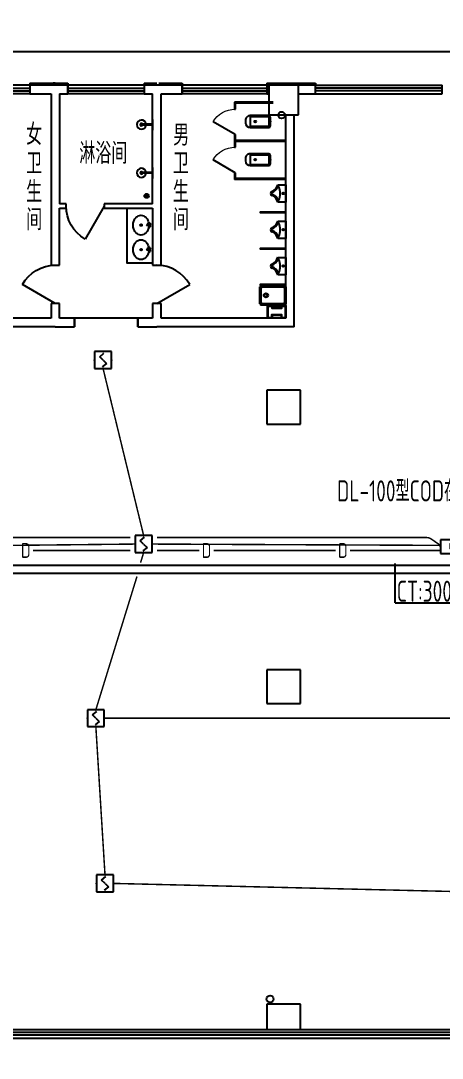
# Model space of a CAD drawing. Extents: x 2166032 to 5302137, y 581493 to 2416206.
# Drawn here: x 2596971 to 2606939, y 1123625 to 1148125 of the extents above; entities that cross this region are included whole.
import ezdxf
from ezdxf.enums import TextEntityAlignment as Align

# ---------------------------------------------------------------- set-up
doc = ezdxf.new("R2010")
doc.units = 0
doc.header["$LTSCALE"] = 1000
doc.header["$MEASUREMENT"] = 0
doc.linetypes.add('CENTER2', pattern=[1.14, 0.75, -0.13, 0.13, -0.13])
doc.linetypes.add('DASH', pattern=[0.35, 0.25, -0.1])
for name, color, linetype in [('CABLETRAY', 4, 'Continuous'), ('COLUMN', 2, 'Continuous'), ('EQUIP-消防', 3, 'Continuous'), ('LATRINE', 8, 'Continuous'), ('LVTRY', 8, 'Continuous'), ('PUB_TEXT', 7, 'Continuous'), ('SIG_TEXT', 7, 'Continuous'), ('STAIR', 8, 'Continuous'), ('SURFACE', 8, 'Continuous'), ('WALL', 8, 'Continuous'), ('WINDOW', 8, 'Continuous'), ('WIRE-消防', 4, 'Continuous'), ('WIRE-电源', 10, 'Continuous'), ('WIRE-电话', 4, 'CENTER2'), ('厨卫', 8, 'Continuous'), ('地漏', 5, 'Continuous'), ('屋面', 151, 'Continuous')]:
    doc.layers.add(name, color=color, linetype=linetype)
doc.styles.add('_HZTXT', font='！tssdeng.shx', dxfattribs={"width": 0.8, "bigfont": '！tssdchn.shx'})
doc.styles.add('_TEL_DIM', font='@tssdeng.shx', dxfattribs={"width": 0.8, "height": 3.5, "bigfont": '!tssdchn.shx'})
doc.styles.get("Standard").update_dxf_attribs({"font": 'tssdeng.shx', "bigfont": 'tssdchn.shx'})
doc.styles.add('TSSD_REIN', font='tssdeng.shx', dxfattribs={"width": 0.7, "bigfont": 'tssdchn.shx'})
doc.styles.add('zz-0', font='arial.ttf')

# ---------------------------------------------------------------- blocks, each defined once
blk = doc.blocks.new('_LV8')
for p, q in [((-205, 0), (205, 0)), ((-205, -191), (-205, 0)), ((205, 0), (205, -191))]:
    blk.add_line(p, q)
blk.add_circle((0, -60), 20)
for centre, radius, start, end in [((-243, -391), 203, 19.2639, 79.2894), ((-152, -175), 10, 114.1084, 248.1394), ((5, -526), 395, 66.6675, 114.1084), ((-243, -401), 233, 19.2639, 68.1394), ((243, -401), 233, 110.4941, 160.7361), ((243, -391), 203, 100.7106, 160.7361), ((158, -173), 10, 290.4941, 66.6675), ((0, -306), 54, 199.2639, 269.7777), ((0, -316), 24, 199.2639, 269.4998), ((0, -306), 54, 270.2223, 340.7361), ((0, -316), 24, 270.5002, 340.7361)]:
    blk.add_arc(centre, radius, start, end)
blk = doc.blocks.new('A$C339C1991')
at = {"layer": 'LVTRY'}
blk.add_line((114, 371), (134, 371), dxfattribs=at)
for points in [[(0, 371), (256, 371)], [(114, 371), (114, 107)], [(134, 371), (134, 107)]]:
    blk.add_lwpolyline(points, dxfattribs=at)
for centre, radius, start, end in [((124, 108), 108, 95.306, 84.694), ((124, 108), 28.3, 110.6725, 69.3275), ((124, 110), 10.5, 197.2381, 342.7619)]:
    blk.add_arc(centre, radius, start, end, dxfattribs=at)
blk = doc.blocks.new('$lvtry$00000200')
for p, q in [((-140, -40, 0), (-140, -480, 0)), ((-110, -40, 0), (-110, -470, 0)), ((100, 0, 0), (-100, 0, 0)), ((100, -30, 0), (-100, -30, 0)), ((110, -470, 0), (110, -40, 0)), ((140, -480, 0), (140, -40, 0)), ((140, -470, 0), (-140, -470, 0)), ((-30, -590, 0), (30, -590, 0))]:
    blk.add_line(p, q)
blk.add_circle((0, -359, 0), 20)
for centre, radius, start, end in [((-100, -40, 0), 40, 90, 180), ((-100, -40, 0), 10, 90, 180), ((100, -40, 0), 40, 0, 90), ((100, -40, 0), 10, 0, 90), ((-30, -480, 0), 110, 180, 270), ((30, -480, 0), 110, 270, 0)]:
    blk.add_arc(centre, radius, start, end)
blk.add_point((0, 0))
blk = doc.blocks.new('$lvtry$00000194')
for p, q in [((-17, -27, 0), (-17, -17, 0)), ((17, -27, 0), (17, -17, 0))]:
    blk.add_line(p, q)
at = {"elevation": 0}
blk.add_lwpolyline([(14, -39, -0.067374), (92, -53, -0.088152), (166, -93, -0.105269), (218, -155, -0.121685), (235, -224, -0.121685), (218, -292, -0.105269), (166, -355, -0.088152), (92, -394, -0.078966), (0, -409, -0.078966), (-92, -394, -0.088152), (-166, -355, -0.105269), (-218, -292, -0.121685), (-235, -224, -0.121685), (-218, -155, -0.105269), (-166, -93, -0.088152), (-92, -53, -0.059935), (-23, -40, -0.059935)], format="xyb", dxfattribs=at)
for centre, radius in [((0, -221, 0), 20), ((0, -27, 0), 16.7), ((0, -221, 0), 15)]:
    blk.add_circle(centre, radius)
for centre, radius, start, end in [((-40, -17, 0), 10.1, 106.6096, 258.1648), ((-64, 250, 0), 259, 274.7069, 282.3732), ((-75, -197, 0), 173, 71.36, 79.1873), ((-29, -63, 0), 6.77, 155.344, 308.3224), ((-171, 35, 0), 166, 324.8411, 338.1337), ((-171, 35, 0), 170, 324.8411, 331.3523), ((-29, -63, 0), 3.37, 155.344, 308.3224), ((100, -178, 0), 170, 132.3141, 138.8253), ((100, -178, 0), 166, 125.5327, 138.8253), ((-12, -42, 0), 10.6, 201.8924, 261.774), ((0, -17, 0), 16.7, 0, 180), ((-381, -99, 0), 372, 2.3982, 6.7627), ((0, -80, 0), 9.9, 201.7837, 338.2163), ((64, 250, 0), 259, 257.6268, 265.2931), ((381, -99, 0), 372, 170.1008, 177.6018), ((75, -197, 0), 173, 100.8127, 110.4191), ((40, -17, 0), 10.1, 281.8352, 73.3904)]:
    blk.add_arc(centre, radius, start, end)
blk.add_point((0, -17, 0))
blk = doc.blocks.new('$TCHSYS$APDOOR2D')
blk.add_line((0.5, 0), (0, 0.866))
at = {"lineweight": 13}
blk.add_arc((0.5, 0), 1, 120, 180, dxfattribs=at)
blk = doc.blocks.new('A$C6BB928D5')
at = {"layer": '地漏'}
h = blk.add_hatch(dxfattribs=at)
h.set_pattern_fill('ANSI31', color=5, scale=10, style=0)
h.set_pattern_definition([(45, (-2253094.437, -153718.293), (-11.22532015, 11.22532015), [])])
h.paths.add_polyline_path([(0, 50, 1), (100, 50, 1)])
at = {"layer": '地漏', "color": 5}
blk.add_circle((50, 50), 50, dxfattribs=at)
blk = doc.blocks.new('$plan$00001091')
for p, q in [((-275, -410), (-275, -50)), ((-255, -30), (255, -30)), ((275, -50), (275, -410)), ((255, -430), (-255, -430))]:
    blk.add_line(p, q)
for points in [[(-275, 0, 0.414214), (-305, -30, 0.414214)], [(305, -30, 0.414214), (275, 0, 0.414214)], [(-305, -430, 0.414214), (-275, -460, 0.414214)], [(275, -460, 0.414214), (305, -430, 0.414214)]]:
    blk.add_lwpolyline(points, format="xyb")
for points in [[(-275, 0), (275, 0)], [(-305, -430), (-305, -30)], [(305, -30), (305, -430)], [(275, -460), (-275, -460)]]:
    blk.add_lwpolyline(points)
for radius in [50, 32.5]:
    blk.add_circle((165, -230), radius)
for centre, start, end in [((-255, -50), 90, 180), ((255, -50), 0, 90), ((-255, -410), 180, 270), ((255, -410), 270, 360)]:
    blk.add_arc(centre, 20, start, end)
at = {"style": 'zz-0'}
for tag in ['YSIZE', 'XSIZE']:
    blk.add_attdef(tag, (0, 0), '', height=0.5, dxfattribs=at)
blk = doc.blocks.new('cffd')
at = {"layer": '厨卫'}
for p, q in [((288, -44), (300, -44)), ((288, -256), (300, -256))]:
    blk.add_line(p, q, dxfattribs=at)
for points in [[(0, -365), (0, 65), (300, 65), (300, -365)], [(12, -353), (12, 53), (288, 53), (288, -353)]]:
    blk.add_lwpolyline(points, close=True, dxfattribs=at)
for points in [[(12, -272), (82, -272), (82, -29), (12, -29)], [(12, -262), (72, -262), (72, -39), (12, -39)], [(288, -261), (228, -261), (228, -39), (288, -39)], [(288, -251), (238, -251), (238, -49), (288, -49)]]:
    blk.add_lwpolyline(points, dxfattribs=at)
blk.add_lwpolyline([(290, -150, 0, 50, 0), (323, -150, 100, 100, 0)], format="xyseb", dxfattribs=at)
blk = doc.blocks.new('$equip$00001700')
for p, q in [((-0.5, 0.5), (-0.5, -0.5)), ((0.5, 0.5), (-0.5, 0.5)), ((-0.2, 0.2), (0.05, 0.4)), ((0, 0), (-0.2, 0.2)), ((0, 0), (0.2, -0.2)), ((0.5, -0.5), (0.5, 0.5)), ((-0.5, -0.5), (0.5, -0.5)), ((0.2, -0.2), (-0.05, -0.4))]:
    blk.add_line(p, q)
for p in [(-0.5, 0), (0, 0.5), (0.5, 0), (0, -0.5)]:
    blk.add_point(p)
at = {"flags": 1}
for tag, height, p in [('A', 0.00002, (0, 0)), ('B', 0.4, (0.75, -0.204))]:
    blk.add_attdef(tag, text='', height=height, dxfattribs=at).set_placement(p, align=Align.MIDDLE_CENTER)
blk = doc.blocks.new('$equip$00001926')
for p, q in [((0.65, 0.65), (-0.65, 0.65)), ((-0.65, 0.65), (-0.65, 0)), ((0.65, 0), (0.65, 0.65)), ((-0.65, 0), (0.65, 0))]:
    blk.add_line(p, q)
for p in [(0, 0.65), (-0.65, 0.325), (0, 0), (0.65, 0.325)]:
    blk.add_point(p)
at = {"color": 7, "style": '_TEL_DIM'}
blk.add_attdef('$TEXT$', text='', height=0.3, dxfattribs=at).set_placement((0.006, 0.343), align=Align.MIDDLE_CENTER)
at = {"color": 7, "style": '_TEL_DIM', "flags": 1}
blk.add_attdef('A', text='', height=0.00002, dxfattribs=at).set_placement((0, 0), align=Align.MIDDLE_CENTER)
blk = doc.blocks.new('$TCHSYS$WIN2D')
for p, q in [((-0.5, 0.5), (0.5, 0.5)), ((-0.5, 0.5), (-0.5, -0.5)), ((0.5, 0.5), (0.5, -0.5)), ((0.5, 0.16667), (-0.5, 0.16667)), ((0.5, -0.16667), (-0.5, -0.16667)), ((-0.5, -0.5), (0.5, -0.5))]:
    blk.add_line(p, q)
blk = doc.blocks.new('$DorLib2D$00000214')
at = {"color": 0}
blk.add_line((0.5, 0), (0, 0.866), dxfattribs=at)
blk.add_arc((0.5, 0), 1, 120, 180, dxfattribs=at)

msp = doc.modelspace()

# ---------------------------------------------------------------- linework, layer by layer
for q in [(2605826.5, 1135310.3), (2608319.8, 1134379.6)]:
    msp.add_line((2605826.5, 1134379.6), q)
msp.add_circle((2604640.5, 1020101.3), 438608.5)
at = {"layer": 'CABLETRAY'}
for p, q in [((2580469.2, 1135272.5), (2617874.4, 1135272.5)), ((2617874.4, 1135072.5), (2580469.2, 1135072.5))]:
    msp.add_line(p, q, dxfattribs=at)
at = {"layer": 'COLUMN'}
for p, q in [((2602837.3, 1146600.3), (2602837.3, 1145900.3)), ((2603537.3, 1146600.3), (2602837.3, 1146600.3)), ((2603537.3, 1145900.3), (2603537.3, 1146600.3)), ((2602837.3, 1145900.3), (2603537.3, 1145900.3)), ((2603588.9, 1139400.3), (2602788.9, 1139400.3)), ((2602788.9, 1139400.3), (2602788.9, 1138600.3)), ((2603588.9, 1138600.3), (2603588.9, 1139400.3)), ((2602788.9, 1138600.3), (2603588.9, 1138600.3)), ((2603587.3, 1132800.3), (2602787.3, 1132800.3)), ((2602787.3, 1132800.3), (2602787.3, 1132000.3)), ((2603587.3, 1132000.3), (2603587.3, 1132800.3)), ((2602787.3, 1132000.3), (2603587.3, 1132000.3)), ((2603588.9, 1124900.3), (2602788.9, 1124900.3)), ((2602788.9, 1124900.3), (2602788.9, 1124300.3)), ((2603588.9, 1124300.3), (2603588.9, 1124900.3)), ((2602788.9, 1124300.3), (2603588.9, 1124300.3))]:
    msp.add_line(p, q, dxfattribs=at)
at = {"layer": 'LATRINE'}
for p, q in [((2602938.6, 1146200.3), (2602026.4, 1146200.3)), ((2602026.4, 1146200.3), (2602026.4, 1146037.8)), ((2602938.6, 1146175.3), (2602051.4, 1146175.3)), ((2602051.4, 1146037.8), (2602051.4, 1146175.3)), ((2602026.4, 1146037.8), (2602051.4, 1146037.8)), ((2602051.4, 1145437.8), (2602026.4, 1145437.8)), ((2602026.4, 1145437.8), (2602026.4, 1145287.8)), ((2602051.4, 1145300.3), (2602051.4, 1145437.8)), ((2602026.4, 1145287.8), (2602026.4, 1145137.8)), ((2603238.9, 1145300.3), (2602051.4, 1145300.3)), ((2603238.9, 1145275.3), (2602051.4, 1145275.3)), ((2602051.4, 1145137.8), (2602051.4, 1145275.3)), ((2603238.9, 1145275.3), (2603238.9, 1145300.3)), ((2602026.4, 1145137.8), (2602051.4, 1145137.8)), ((2602051.4, 1144537.8), (2602026.4, 1144537.8)), ((2602026.4, 1144537.8), (2602026.4, 1144375.3)), ((2602051.4, 1144400.3), (2602051.4, 1144537.8)), ((2603238.9, 1144375.3), (2602026.4, 1144375.3)), ((2603238.9, 1144400.3), (2602051.4, 1144400.3)), ((2603238.9, 1144375.3), (2603238.9, 1144400.3))]:
    msp.add_line(p, q, dxfattribs=at)
at = {"layer": 'LVTRY'}
msp.add_lwpolyline([(2600088.9, 1143700.3), (2600088.9, 1142400.3), (2599488.9, 1142400.3), (2599488.9, 1143700.3)], close=True, dxfattribs=at)
at = {"layer": 'LVTRY', "linetype": 'Continuous'}
for points in [[(2603238.9, 1143585.4), (2602638.9, 1143585.4), (2602638.9, 1143615.4), (2603238.9, 1143615.4)], [(2603238.9, 1142728.2), (2602638.9, 1142728.2), (2602638.9, 1142758.2), (2603238.9, 1142758.2)], [(2603238.9, 1141871), (2602638.9, 1141871), (2602638.9, 1141901), (2603238.9, 1141901)]]:
    msp.add_lwpolyline(points, dxfattribs=at)
at = {"layer": 'STAIR'}
msp.add_line((2575288.9, 1147400.3), (2619688.9, 1147400.3), dxfattribs=at)
at = {"layer": 'SURFACE'}
for p, q in [((2597188.9, 1146650.3), (2597188.9, 1146600.3)), ((2597188.9, 1146650.3), (2597788.9, 1146650.3)), ((2597788.9, 1146650.3), (2597738.9, 1146650.3)), ((2597738.9, 1146650.3), (2597738.9, 1146650.3)), ((2597788.9, 1146650.3), (2598088.5, 1146650.3)), ((2598088.5, 1146650.3), (2598088.5, 1146600.3)), ((2599888.5, 1146650.3), (2599888.5, 1146600.3)), ((2599888.5, 1146650.3), (2600188.9, 1146650.3)), ((2600238.9, 1146650.3), (2600788.9, 1146650.3)), ((2600788.9, 1146650.3), (2600788.9, 1146600.3)), ((2602788.9, 1146650.3), (2602788.9, 1146600.3)), ((2602788.9, 1146650.3), (2603188.9, 1146650.3)), ((2603188.9, 1146650.3), (2603938.9, 1146650.3)), ((2603938.9, 1146650.3), (2603938.9, 1146600.3))]:
    msp.add_line(p, q, dxfattribs=at)
at = {"layer": 'WALL'}
for p, q in [((2597788.9, 1146600.3), (2597188.9, 1146600.3)), ((2597188.9, 1146600.3), (2597188.9, 1146400.3)), ((2597188.9, 1146400.3), (2597688.9, 1146400.3)), ((2597688.9, 1146400.3), (2597688.9, 1143750.3)), ((2598088.5, 1146600.3), (2597788.9, 1146600.3)), ((2597888.9, 1146400.3), (2597888.9, 1143800.3)), ((2597888.9, 1146400.3), (2598088.5, 1146400.3)), ((2598088.5, 1146400.3), (2598088.5, 1146600.3)), ((2600188.9, 1146600.3), (2599888.5, 1146600.3)), ((2599888.5, 1146600.3), (2599888.5, 1146400.3)), ((2599888.5, 1146400.3), (2600088.9, 1146400.3)), ((2600088.9, 1143800.3), (2600088.9, 1146400.3)), ((2600788.9, 1146600.3), (2600188.9, 1146600.3)), ((2600288.9, 1143750.3), (2600288.9, 1146400.3)), ((2600288.9, 1146400.3), (2600788.9, 1146400.3)), ((2600788.9, 1146400.3), (2600788.9, 1146600.3)), ((2602837.3, 1146600.3), (2602788.9, 1146600.3)), ((2602788.9, 1146600.3), (2602788.9, 1146400.3)), ((2602788.9, 1146400.3), (2602837.3, 1146400.3)), ((2603938.9, 1146600.3), (2603537.3, 1146600.3)), ((2603537.3, 1146400.3), (2603938.9, 1146400.3)), ((2603938.9, 1146400.3), (2603938.9, 1146600.3)), ((2603238.9, 1141100.3), (2603238.9, 1145900.3)), ((2603438.9, 1140900.3), (2603438.9, 1145900.3)), ((2597688.9, 1143750.3), (2597688.9, 1142350.3)), ((2598043.5, 1143800.3), (2597888.9, 1143800.3)), ((2597888.9, 1142350.3), (2597888.9, 1143700.3)), ((2597888.9, 1143700.3), (2598043.5, 1143700.3)), ((2598043.5, 1143700.3), (2598043.5, 1143800.3)), ((2600088.9, 1143800.3), (2598943.5, 1143800.3)), ((2598943.5, 1143800.3), (2598943.5, 1143700.3)), ((2598943.5, 1143700.3), (2600088.9, 1143700.3)), ((2600088.9, 1143700.3), (2600088.9, 1142350.3)), ((2600288.9, 1142350.3), (2600288.9, 1143750.3)), ((2597688.9, 1142350.3), (2597888.9, 1142350.3)), ((2600088.9, 1142350.3), (2600288.9, 1142350.3)), ((2597888.9, 1141450.3), (2597688.9, 1141450.3)), ((2597688.9, 1141450.3), (2597688.9, 1141100.3)), ((2597888.9, 1141100.3), (2597888.9, 1141450.3)), ((2600288.9, 1141450.3), (2600088.9, 1141450.3)), ((2600088.9, 1141450.3), (2600088.9, 1141100.3)), ((2600288.9, 1141100.3), (2600288.9, 1141450.3)), ((2597688.9, 1141100.3), (2594888.9, 1141100.3)), ((2598238.9, 1141100.3), (2597888.9, 1141100.3)), ((2598238.9, 1140900.3), (2598238.9, 1141100.3)), ((2600088.9, 1141100.3), (2599738.9, 1141100.3)), ((2599738.9, 1141100.3), (2599738.9, 1140900.3)), ((2603238.9, 1141100.3), (2600288.9, 1141100.3)), ((2597788.9, 1140900.3), (2594888.9, 1140900.3)), ((2597788.9, 1140900.3), (2598238.9, 1140900.3)), ((2599738.9, 1140900.3), (2600188.9, 1140900.3)), ((2603438.9, 1140900.3), (2600188.9, 1140900.3))]:
    msp.add_line(p, q, dxfattribs=at)
at = {"layer": 'WINDOW', "linetype": 'DASH'}
for p, q in [((2598238.9, 1141100.3), (2598238.9, 1140900.3)), ((2599738.9, 1140900.3), (2599738.9, 1141100.3))]:
    msp.add_line(p, q, dxfattribs=at)
at = {"layer": 'WINDOW'}
msp.add_line((2599738.9, 1141100.3), (2598238.9, 1141100.3), dxfattribs=at)
at = {"layer": 'WIRE-消防', "linetype": 'Continuous', "const_width": 35}
for points in [[(2598918.4, 1139911.7), (2599877.9, 1135967.3)], [(2592592.4, 1135691.3), (2599677.9, 1135767.3)], [(2606894.2, 1135736.6), (2600077.9, 1135767.3)], [(2599877.9, 1135567.3), (2599804.9, 1135327.6)], [(2599719.7, 1135001.5), (2598747.7, 1131855.5)], [(2598747.7, 1131455.5), (2598964, 1127953.8)], [(2607515.1, 1131655.5), (2598947.7, 1131655.5)], [(2599164, 1127753.8), (2607550.8, 1127553.8)]]:
    msp.add_lwpolyline(points, dxfattribs=at)
at = {"layer": 'WIRE-电源', "linetype": 'Continuous', "const_width": 35}
for points in [[(2599565.4, 1135616.3), (2597258.7, 1135616.3)], [(2601195.3, 1135616.3), (2600190.4, 1135616.3)], [(2604418.4, 1135616.3), (2601532.8, 1135616.3)], [(2606894.2, 1135616.3), (2604755.9, 1135616.3)]]:
    msp.add_lwpolyline(points, dxfattribs=at)
at = {"layer": 'WIRE-电话', "linetype": 'CENTER2', "const_width": 35}
msp.add_lwpolyline([(2594601.8, 1135921.1), (2599565.4, 1135921.1)], dxfattribs=at)
msp.add_lwpolyline([(2600190.4, 1135921.1), (2606566.1, 1135921.1, -0.1529802), (2606680.2, 1135885.3), (2606894.2, 1135736.6)], format="xyb", dxfattribs=at)
at = {"layer": '屋面', "color": 6}
for centre in [(2603139.7, 1145898), (2603139.7, 1145898), (2602866, 1125022.9)]:
    msp.add_circle(centre, 80, dxfattribs=at)

# ---------------------------------------------------------------- block references
at = {"layer": 'EQUIP-消防', "xscale": 400, "yscale": 400, "zscale": 400}
for p in [(2598918.4, 1140111.7), (2599877.9, 1135767.3), (2598747.7, 1131655.5), (2598964, 1127753.8)]:
    msp.add_blockref('$equip$00001700', p, dxfattribs=at)
at = {"layer": 'EQUIP-消防', "color": 3, "xscale": 500, "yscale": 500, "zscale": 500}
msp.add_blockref('$equip$00001926', (2607219.2, 1135544), dxfattribs=at).add_auto_attribs({'$TEXT$': 'I/O'})
at = {"layer": 'LATRINE', "xscale": 600, "yscale": -600, "zscale": 25, "rotation": 269.9999999969317}
for p in [(2602038.9, 1145737.8), (2602038.9, 1144837.8)]:
    msp.add_blockref('$TCHSYS$APDOOR2D', p, dxfattribs=at)
at = {"layer": 'LVTRY', "xscale": -1, "yscale": -1, "rotation": 90}
for p in [(2602875.9, 1145744.4, 0), (2602875.9, 1144844.4, 0)]:
    msp.add_blockref('$lvtry$00000200', p, dxfattribs=at)
at = {"layer": 'LVTRY'}
for name, p, rotation in [('A$C339C1991', (2599718.3, 1145796.4), 270), ('A$C339C1991', (2599718.3, 1144656.9), 270), ('$lvtry$00000194', (2600038.9, 1143298.9), 270), ('$lvtry$00000194', (2600038.9, 1142719.7), 270), ('$plan$00001091', (2602933.9, 1141411), 180)]:
    msp.add_blockref(name, p, dxfattribs=dict(at, rotation=rotation))
at = {"layer": 'LVTRY', "linetype": 'Continuous', "rotation": 270}
for p in [(2603238.9, 1144047.7), (2603238.9, 1143190.5), (2603238.9, 1142333.3)]:
    msp.add_blockref('_LV8', p, dxfattribs=at)
at = {"layer": 'WINDOW'}
for name, p, xscale, yscale, zscale in [('$TCHSYS$WIN2D', (2596188.9, 1146500.3), -2000, 200, -2000), ('$TCHSYS$WIN2D', (2598988.5, 1146500.3), -1800, 200, -1800), ('$TCHSYS$WIN2D', (2601788.9, 1146500.3), -2000, 200, -2000), ('$DorLib2D$00000214', (2598493.5, 1143750.3), 900, -900, 900)]:
    msp.add_blockref(name, p, dxfattribs=dict(at, xscale=xscale, yscale=yscale, zscale=zscale))
for name, p, xscale, yscale, zscale, rotation in [('$TCHSYS$WIN2D', (2605438.9, 1146500.3), 3000, -200, 3000, 3.843251904455719e-10), ('$DorLib2D$00000214', (2597788.9, 1141900.3), -900, 900, -900, 90.0000000000388), ('$DorLib2D$00000214', (2600188.9, 1141900.3), -900, -900, -900, 89.9999999999806), ('$TCHSYS$WIN2D', (2607388.6, 1124200.3), -24600, -200, -24600, 179.999999999639)]:
    msp.add_blockref(name, p, dxfattribs=dict(at, xscale=xscale, yscale=yscale, zscale=zscale, rotation=rotation))
at = {"layer": '厨卫', "rotation": 90.00000008004127}
msp.add_blockref('cffd', (2602873.9, 1141100.3), dxfattribs=at)
at = {"layer": '地漏'}
msp.add_blockref('A$C6BB928D5', (2599897.6, 1143940.3), dxfattribs=at)

# ---------------------------------------------------------------- texts
at = {"layer": 'PUB_TEXT'}
for s, style, width, p in [('女', '_HZTXT', 0.8, (2597097.9, 1145190.3)), ('男', '_HZTXT', 0.8, (2600576.4, 1145176.4)), ('淋浴间', '_HZTXT', 0.8, (2598354.3, 1144745.6)), ('卫', '_HZTXT', 0.8, (2597097.9, 1144505.3)), ('卫', '_HZTXT', 0.8, (2600568.6, 1144505.3)), ('生', '_HZTXT', 0.8, (2597097.9, 1143837.6)), ('生', '_HZTXT', 0.8, (2600568.6, 1143837.6)), ('间', '_HZTXT', 0.8, (2597097.9, 1143176.7)), ('间', '_HZTXT', 0.8, (2600568.6, 1143176.7)), ('DL-100型COD在线监测仪生产车间', 'TSSD_REIN', 0.7, (2604453.4, 1136772.5)), ('CT:300x150', 'TSSD_REIN', 0.7, (2605864.5, 1134403.4))]:
    msp.add_text(s, height=500, dxfattribs=dict(at, style=style, width=width)).set_placement(p)
at = {"layer": 'SIG_TEXT', "style": '_TEL_DIM', "width": 0.8}
for p in [(2597090, 1135616.3), (2601364.1, 1135616.3), (2604587.2, 1135616.3)]:
    msp.add_text('D', height=350, dxfattribs=at).set_placement(p, align=Align.MIDDLE_CENTER)

doc.saveas('drawing.dxf')
